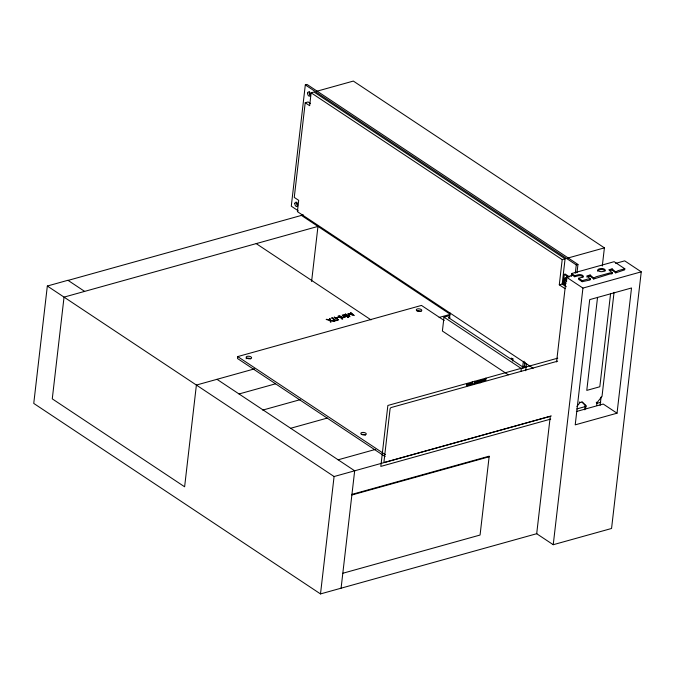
<?xml version="1.0" encoding="UTF-8"?>
<svg xmlns="http://www.w3.org/2000/svg" width="675" height="675" viewBox="0 0 675 675"><rect width="100%" height="100%" fill="white"/><g stroke="black" fill="none" stroke-linecap="round" stroke-linejoin="round"><path stroke-width="1.01" d="M571.59 273.544L614.14 261.689L624.814 268.785L624.687 269.84L615.667 272.869L615.667 271.974L612.115 268.886L608.825 269.806L612.394 272.886L611.963 273.898L609.964 273.94L593.705 278.986L593.713 278.092L590.153 275.003L586.862 275.923L590.431 279.003L590.001 280.015L582.137 281.694L578.542 279.307L578.669 278.243L582.095 277.29A3.08 1.401 6.6 0 0 582.567 275.349A3.08 1.401 6.6 0 0 578.256 274.742L574.83 275.695L571.59 273.544L571.269 276.337M584.82 409.826L585.225 405.253L582.019 402.064M84.637 291.389L67.922 280.285L47.334 286.023L33.75 403.414L320.498 593.924L536.887 533.663M444.175 320.507L421.462 305.421L237.735 356.586L237.507 358.518L385.138 456.604M576.99 272.784L577.96 264.44L307.007 84.434L305.311 84.907L291.279 206.179L298.291 210.845M310.314 103.427L308.095 101.95L305.21 102.752L294.258 197.404L298.704 200.357L297.397 211.638L533.166 368.272M566.308 286.765L562.174 284.023L565.085 258.82L314.027 92.019L311.141 92.821L309.656 105.705L305.21 102.752M311.597 281.475L317.967 226.412L64.041 297.127L52.27 398.858L184.621 486.785L196.391 385.054L254.517 368.862M320.498 593.924L334.083 476.533L47.334 286.023M341.086 588.195L354.67 470.796L216.979 379.316M450.073 315.47L443.998 317.166L442.395 331.028L508.267 374.794M449.128 318.634L449.828 312.601M474.559 381.375L474.28 383.771L474.753 381.316M479.984 382.801L480.085 381.856L479.14 382.396L478.794 381.485L480.457 380.363L480.178 382.742M485.73 378.295L485.629 379.181L484.903 378.523M485.941 378.236L485.671 380.599L485.587 379.552L484.279 380.987L485.502 379.384L484.625 378.599M512.578 361.074L512.806 359.125L511.152 358.028M520.94 371.486L521.286 368.516L443.998 317.166M522.737 366.635L523.192 362.677A2.54 1.51 74.4 0 1 524.213 361.26M524.433 366.162L524.888 362.205M525.673 370.727L526.365 364.787A2.54 1.51 74.4 0 0 526.281 363.521M565.076 288.672L559.288 284.825L562.199 259.622L311.141 92.821M565.675 285.803L563.161 284.124L564.292 274.328L565.22 274.067L569.455 276.885M550.268 416.407L536.692 533.722L553.238 544.708L611.558 528.474L641.25 271.839L624.704 260.854L615.659 263.377M556.571 361.935L566.384 277.096L572.417 275.417M583.082 277.138A3.08 1.401 6.6 0 0 578.129 275.797L574.703 276.75L574.83 275.695M575.294 273.257L576.264 264.912L305.311 84.907M582.137 281.694L582.263 280.631L578.669 278.243M553.238 544.708L582.93 288.082L566.384 277.096M593.705 278.986L590.034 276.058L590.153 275.003M597.544 297.363L586.778 390.395L599.813 386.758L610.58 293.726M585.664 408.417L585.976 405.751L582.12 401.92L580.053 402.494L576.914 406.434M602.294 266.017L604.395 247.868L353.337 81.076L316.718 91.268M615.667 272.869L611.997 269.949L612.115 268.886M596.683 405.354L596.987 402.688L602.016 396.385L614.056 292.309M600.126 405.346L601.096 396.993M617.034 413.201L631.522 287.98L589.705 299.624L575.218 424.845L617.034 413.201L603.248 404.047L576.366 411.531M593.713 278.092L596.168 276.758L610.082 272.886L612.394 272.886M615.667 271.974L618.131 270.641L624.814 268.785M303.218 214.76L301.261 215.308L449.457 313.765M68.091 280.395L301.421 215.418M562.199 259.622L565.085 258.82M567.776 258.069L604.395 247.868M576.264 264.912L577.96 264.44M439.155 317.444L450.318 314.339M586.735 276.978L590.034 276.058M609.525 270.633L611.997 269.949M559.288 284.825L562.174 284.023M563.161 284.124L564.089 283.871M450.233 317.064L448.436 317.571L510.654 358.906L512.46 358.408M582.263 280.631L588.119 279.003L590.431 279.003M582.93 288.082L641.25 271.839M239.034 393.972L275.56 383.805M262.702 410.105L300.232 399.651M511.397 359.395L513.194 358.898M290.976 428.186L327.308 418.07M524.956 365.858L522.248 366.609L512.131 359.885M557.761 358.155L387.863 405.464L380.81 466.408L550.707 419.099M521.286 368.516L526.357 367.107M557.668 361.159L391.281 407.498A1.384 0.92 -56.4 0 0 390.066 409.016L384.016 461.362A1.384 0.92 -56.4 0 0 384.944 462.282L551.332 415.943M338.133 459.802L375.663 449.356M334.083 476.533L550.471 416.273M576.847 408.923L585.976 406.384M596.835 403.363L600.75 402.266M351.945 494.378L489.198 456.157L480.068 535.039L342.816 573.261M351.869 494.994L489.13 456.773M572.214 275.096L574.703 276.75M564.292 274.328L568.493 277.121M596.244 402.19L596.987 402.688M524.121 362.753L526.753 364.508M585.225 405.253L585.976 405.751M579.31 402.005L580.053 402.494M256.205 243.608L371.022 319.891M237.735 356.586L385.366 454.663M297.709 205.858A2.219 1.316 74.4 0 1 296.857 202.12M310.483 95.513A2.219 1.316 74.4 0 1 309.623 91.775M566.097 280.986A2.219 1.316 74.4 0 1 566.03 279.88M564.908 278.48A3.223 1.915 74.4 0 1 566.806 278.21M566.241 280.96A1.983 1.173 74.4 0 1 566.443 279.214M566.038 283.23A1.983 1.173 74.4 0 1 564.418 281.467A1.983 1.173 74.4 0 1 565.152 279.374A1.983 1.173 74.4 0 1 566.764 281.137M565.262 284.15A3.223 1.915 74.4 0 1 563.735 279.273A3.223 1.915 74.4 0 1 566.882 279.501M605.045 271.021A3.08 1.401 6.6 0 0 601.543 269.519A6.151 2.801 6.6 0 0 597.907 270.532A3.08 1.401 6.6 0 0 597.729 271.249M361.614 434.498A2.759 1.257 6.6 0 1 365.47 435.038M246.071 358.746A2.759 1.257 6.6 0 1 250.771 358.838M417.108 310.897A2.759 1.257 6.6 0 1 420.964 311.445M478.955 381.62C480.212 383.552 480.381 378.877 478.955 381.62M467.969 384.505C467.117 387.374 466.172 383.198 467.969 384.505M477.065 382.16C478.373 384.016 478.373 379.485 477.065 382.16M468.18 384.438C466.611 388.192 465.877 382.497 468.18 384.438M476.862 382.21L477.014 382.784A0.937 0.624 -56.4 0 0 477.394 382.927L477.731 382.835A0.937 0.624 -56.4 0 0 478.162 382.463L478.086 381.046L476.862 382.21M470.062 383.948L470.053 384.109A1.046 0.692 -56.4 0 1 469.876 384.623L468.855 385.265A1.046 0.692 -56.4 0 1 468.509 385.062L469.817 384.32L468.467 384.556L469.007 383.586L470.062 383.948M482.313 380.54L482.304 380.692A1.046 0.692 -56.4 0 1 482.127 381.215L481.106 381.856A0.97 0.641 -56.4 0 1 480.794 381.645L482.068 380.911L480.718 381.147L481.258 380.177L482.313 380.54M484.186 380.017L484.178 380.168A1.046 0.692 -56.4 0 1 484 380.692L482.979 381.333A0.97 0.641 -56.4 0 1 482.667 381.13L483.941 380.388L482.591 380.624L483.131 379.654L484.186 380.017M475.192 382.657C475.613 385.433 477.495 379.78 476.339 382.295C475.546 385.012 475.116 380.27 475.192 382.657M470.72 383.822C471.31 386.142 470.129 381.358 470.72 383.822M344.25 316.609L342.875 317.326L339.365 315.816L342.031 317.436L343.482 317.604A2.084 0.945 6.6 0 0 344.554 317.199L344.731 316.702L345.777 316.929L342.208 315.023L344.25 316.609M468.779 384.126C470.34 384.716 469.648 382.767 468.779 384.126M481.03 380.717C482.591 381.308 481.899 379.358 481.03 380.717M482.903 380.194C484.464 380.784 483.773 378.835 482.903 380.194M472.272 382.042L471.032 384.674L471.673 383.746L472.559 383.493L473.023 384.117L472.323 382.033M472.238 382.539L471.783 383.493L472.492 383.29L472.238 382.539M342.664 318.904L341.634 318.752L342.664 318.904M348.502 317.275L347.473 317.132L348.502 317.275M326.784 319.317L326.177 319.486L329.974 320.456L330.438 322.22L331.037 322.059L330.666 320.633L334.125 321.199L330.573 320.288L330.083 318.406L329.476 318.575L329.881 320.11L326.784 319.317M332.125 317.832L331.594 317.984L335.348 320.473L334.192 320.794L334.598 321.064L337.433 320.279L335.872 320.33L332.125 317.832M334.462 317.183L333.948 317.326L338.622 319.942L334.462 317.183M338.377 316.094L337.888 316.229L341.457 318.136L338.377 316.094M344.216 314.466L343.727 314.601L347.296 316.507L344.216 314.466M345.583 314.086L345.077 314.229L349.979 316.777L348.739 313.909L354.333 315.571L350.916 312.601L350.418 312.736L352.907 314.871L347.929 313.436L349.068 315.917L345.583 314.086M338.572 317.351L336.639 317.883L338.572 317.351M307.631 93.108A2.219 1.316 74.4 0 0 309.504 96.179A2.219 1.316 74.4 0 0 309.892 92.779A2.219 1.316 74.4 0 0 307.631 93.108M294.865 203.453A2.219 1.316 74.4 0 0 296.738 206.525A2.219 1.316 74.4 0 0 297.127 203.133A2.219 1.316 74.4 0 0 294.865 203.453M601.67 268.464A6.151 2.801 6.6 0 0 598.025 269.477A3.08 1.401 6.6 0 0 601.349 271.688A6.151 2.801 6.6 0 0 604.994 270.667A3.08 1.401 6.6 0 0 601.67 268.464M361.412 434.295A2.759 1.257 6.6 0 0 366.112 434.396A2.759 1.257 6.6 0 0 363.133 432.413A2.759 1.257 6.6 0 0 361.412 434.295M246.712 358.096A2.759 1.257 6.6 0 0 251.412 358.189A2.759 1.257 6.6 0 0 248.434 356.214A2.759 1.257 6.6 0 0 246.712 358.096M416.914 310.702A2.759 1.257 6.6 0 0 421.613 310.795A2.759 1.257 6.6 0 0 418.635 308.812A2.759 1.257 6.6 0 0 416.914 310.702"/></g></svg>
